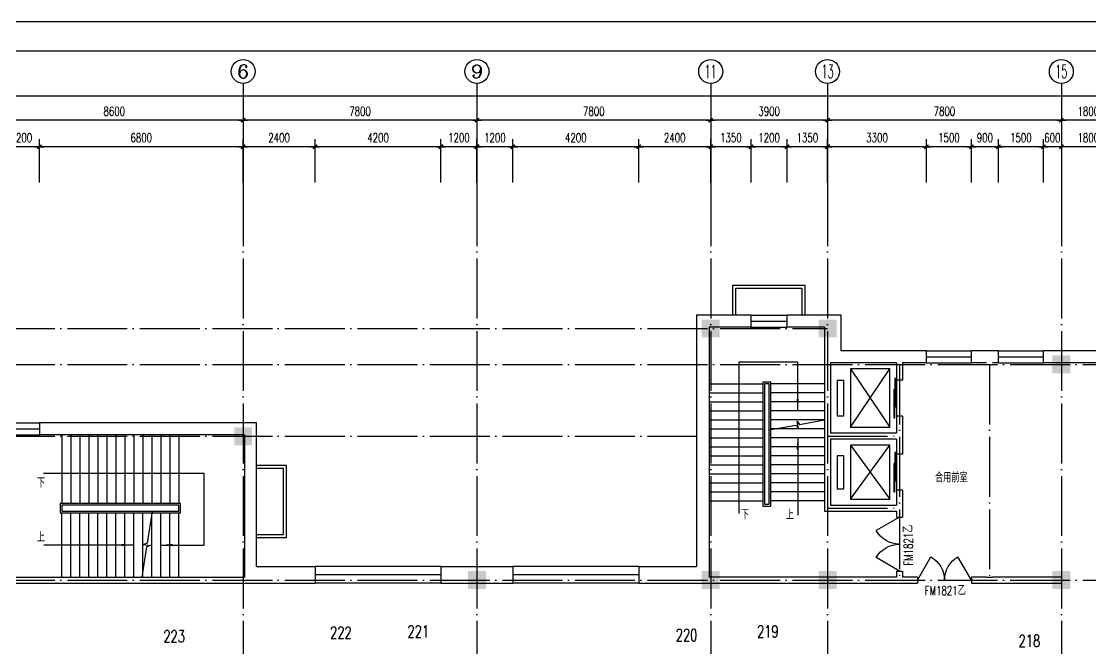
# Model space of a CAD drawing. Extents: x 165127 to 1058185, y 60808 to 144908.
# Drawn here: x 367583 to 403260, y 123964 to 144908 of the extents above; entities that cross this region are included whole.
import ezdxf
from ezdxf.enums import TextEntityAlignment as Align

# ---------------------------------------------------------------- set-up
doc = ezdxf.new("R2010")
doc.units = 0
doc.header["$LTSCALE"] = 1000
doc.linetypes.add('DOTE', pattern=[2.42, 2, -0.2, 0.02, -0.2])
doc.layers.get('0').update_dxf_attribs({"linetype": 'CONTINUOUS'})
doc.layers.get('DEFPOINTS').update_dxf_attribs({"linetype": 'CONTINUOUS'})
for name, color, linetype in [('AXIS', 3, 'CONTINUOUS'), ('AXIS_TEXT', 7, 'CONTINUOUS'), ('COLUMN', 7, 'CONTINUOUS'), ('DOTE', 1, 'DOTE'), ('PUB_DIM', 3, 'CONTINUOUS'), ('PUB_TEXT', 7, 'CONTINUOUS'), ('STAIR', 3, 'CONTINUOUS'), ('WALL', 255, 'CONTINUOUS'), ('WINDOW', 2, 'CONTINUOUS'), ('WINDOW_TEXT', 7, 'CONTINUOUS'), ('面积注记', 7, 'CONTINUOUS')]:
    doc.layers.add(name, color=color, linetype=linetype)
doc.styles.add('_HZTXT', font='romans.shx', dxfattribs={"width": 0.7, "bigfont": 'z.shx'})
doc.styles.add('COMPLEX', font='COMPLEX')
doc.styles.add('DIM_FONT', font='SIMPLEX.shx', dxfattribs={"width": 0.7})
doc.styles.add('SIMPLEX', font='SIMPLEX.SHX')
doc.dimstyles.new('AXIS', dxfattribs={"dimtxt": 300, "dimasz": 1, "dimexe": 250, "dimexo": 300, "dimgap": 150, "dimtad": 1, "dimdec": 0, "dimdsep": 46, "dimtxsty": 'DIM_FONT', "dimblk": '_DIMX', "dimcen": 2.5, "dimse1": 1, "dimse2": 1, "dimclrt": 7, "dimadec": 0, "dimazin": 0, "dimtfac": 1, "dimtdec": 0, "dimtix": 1, "dimtmove": 2, "dimatfit": 3, "dimldrblk": '_DIMX', "dimfxl": 1, "dimarcsym": 0})
doc.dimstyles.new('DIMB', dxfattribs={"dimtxt": 300, "dimasz": 1, "dimexe": 250, "dimexo": 300, "dimgap": 150, "dimtad": 1, "dimdec": 0, "dimdsep": 46, "dimtxsty": 'DIM_FONT', "dimblk": '_DIMX', "dimcen": 2.5, "dimse2": 1, "dimclrt": 7, "dimadec": 0, "dimazin": 0, "dimtfac": 1, "dimtdec": 0, "dimtix": 1, "dimtmove": 2, "dimatfit": 3, "dimldrblk": '_DIMX', "dimfxl": 1, "dimarcsym": 0})
doc.dimstyles.new('DIMN', dxfattribs={"dimtxt": 300, "dimasz": 1, "dimexe": 250, "dimexo": 300, "dimgap": 150, "dimtad": 1, "dimdec": 0, "dimdsep": 46, "dimtxsty": 'DIM_FONT', "dimblk": '_DIMX', "dimcen": 2.5, "dimclrt": 7, "dimadec": 0, "dimazin": 0, "dimtfac": 1, "dimtdec": 0, "dimtix": 1, "dimtmove": 2, "dimatfit": 3, "dimldrblk": '_DIMX', "dimfxl": 1, "dimarcsym": 0})

# ---------------------------------------------------------------- blocks, each defined once
blk = doc.blocks.new('_FZH')
blk.add_solid([(-0.5, -0.5), (0.5, -0.5), (-0.5, 0.5), (0.5, 0.5)])
blk = doc.blocks.new('_DBLK1')
for p, q in [((-0.5, 0), (-0.25, -0.433)), ((0.5, 0), (0.25, -0.433))]:
    blk.add_line(p, q)
for centre, start, end in [((-0.5, 0), 300, 0), ((0.5, 0), 180, 240)]:
    blk.add_arc(centre, 0.5, start, end)
at = {"layer": 'WINDOW_TEXT', "style": 'SIMPLEX', "flags": 9}
blk.add_attdef('A', text='', height=1, dxfattribs=at).set_placement((0, 1.5), align=Align.MIDDLE)
blk = doc.blocks.new('_LIFTD')
for points in [[(-0.548, -0.602), (-0.548, -0.774), (0.241, -0.774), (0.241, -0.602), (-0.548, -0.602)], [(-0.241, -0.784), (-0.241, -0.955), (0.548, -0.955), (0.548, -0.784), (-0.241, -0.784)]]:
    blk.add_lwpolyline(points)
blk = doc.blocks.new('A$C34131D43')
at = {"color": 243}
blk.add_line((0, 84100), (160900, 84100), dxfattribs=at)
at = {"color": 244}
blk.add_line((159900, 83100), (2500, 83100), dxfattribs=at)
blk = doc.blocks.new('_AXISO')
blk.add_circle((0, 0), 0.5)
at = {"layer": 'AXIS_TEXT', "style": 'COMPLEX', "width": 1.041667}
blk.add_attdef('A', text='', height=0.56, dxfattribs=at).set_placement((-0.25, -0.28), (0.25, -0.28), align=Align.FIT)
blk = doc.blocks.new('_DIMX')
blk.add_line((-150, 0), (150, 0))
at = {"const_width": 50}
blk.add_lwpolyline([(-70, -70), (70, 70)], dxfattribs=at)
blk = doc.blocks.new('*D292')
at = {"color": 0, "linetype": 'ByBlock'}
blk.add_line((578593, 196199), (570795, 196199), dxfattribs=at)
at = {"layer": 'DEFPOINTS', "color": 0, "linetype": 'ByBlock'}
for p in [(570794, 196199), (570794, 193999), (578594, 193999)]:
    blk.add_point(p, dxfattribs=at)
at = {"color": 0, "linetype": 'ByBlock', "rotation": 180}
blk.add_blockref('_DIMX', (570794, 196199), dxfattribs=at)
at = {"color": 0, "linetype": 'ByBlock'}
blk.add_blockref('_DIMX', (578594, 196199), dxfattribs=at)
at = {"color": 7, "linetype": 'ByBlock', "insert": (574694, 196499), "char_height": 300, "attachment_point": 5, "style": 'DIM_FONT'}
blk.add_mtext('7800', dxfattribs=at)
blk = doc.blocks.new('*D293')
at = {"color": 0, "linetype": 'ByBlock'}
blk.add_line((570793, 196199), (566895, 196199), dxfattribs=at)
at = {"layer": 'DEFPOINTS', "color": 0, "linetype": 'ByBlock'}
for p in [(566894, 196199), (566894, 193999), (570794, 193999)]:
    blk.add_point(p, dxfattribs=at)
at = {"color": 0, "linetype": 'ByBlock', "rotation": 180}
blk.add_blockref('_DIMX', (566894, 196199), dxfattribs=at)
at = {"color": 0, "linetype": 'ByBlock'}
blk.add_blockref('_DIMX', (570794, 196199), dxfattribs=at)
at = {"color": 7, "linetype": 'ByBlock', "insert": (568844, 196499), "char_height": 300, "attachment_point": 5, "style": 'DIM_FONT'}
blk.add_mtext('3900', dxfattribs=at)
blk = doc.blocks.new('*D294')
at = {"color": 0, "linetype": 'ByBlock'}
blk.add_line((566893, 196199), (559095, 196199), dxfattribs=at)
at = {"layer": 'DEFPOINTS', "color": 0, "linetype": 'ByBlock'}
for p in [(559094, 196199), (559094, 193999), (566894, 193999)]:
    blk.add_point(p, dxfattribs=at)
at = {"color": 0, "linetype": 'ByBlock', "rotation": 180}
blk.add_blockref('_DIMX', (559094, 196199), dxfattribs=at)
at = {"color": 0, "linetype": 'ByBlock'}
blk.add_blockref('_DIMX', (566894, 196199), dxfattribs=at)
at = {"color": 7, "linetype": 'ByBlock', "insert": (562994, 196499), "char_height": 300, "attachment_point": 5, "style": 'DIM_FONT'}
blk.add_mtext('7800', dxfattribs=at)
blk = doc.blocks.new('*D295')
at = {"color": 0, "linetype": 'ByBlock'}
blk.add_line((559093, 196199), (551295, 196199), dxfattribs=at)
at = {"layer": 'DEFPOINTS', "color": 0, "linetype": 'ByBlock'}
for p in [(551294, 196199), (551294, 193999), (559094, 193999)]:
    blk.add_point(p, dxfattribs=at)
at = {"color": 0, "linetype": 'ByBlock', "rotation": 180}
blk.add_blockref('_DIMX', (551294, 196199), dxfattribs=at)
at = {"color": 0, "linetype": 'ByBlock'}
blk.add_blockref('_DIMX', (559094, 196199), dxfattribs=at)
at = {"color": 7, "linetype": 'ByBlock', "insert": (555194, 196499), "char_height": 300, "attachment_point": 5, "style": 'DIM_FONT'}
blk.add_mtext('7800', dxfattribs=at)
blk = doc.blocks.new('*D296')
at = {"color": 0, "linetype": 'ByBlock'}
blk.add_line((551293, 196199), (542695, 196199), dxfattribs=at)
at = {"layer": 'DEFPOINTS', "color": 0, "linetype": 'ByBlock'}
for p in [(542694, 196199), (542694, 193999), (551294, 193999)]:
    blk.add_point(p, dxfattribs=at)
at = {"color": 0, "linetype": 'ByBlock', "rotation": 180}
blk.add_blockref('_DIMX', (542694, 196199), dxfattribs=at)
at = {"color": 0, "linetype": 'ByBlock'}
blk.add_blockref('_DIMX', (551294, 196199), dxfattribs=at)
at = {"color": 7, "linetype": 'ByBlock', "insert": (546994, 196499), "char_height": 300, "attachment_point": 5, "style": 'DIM_FONT'}
blk.add_mtext('8600', dxfattribs=at)
blk = doc.blocks.new('*D300')
at = {"color": 0, "linetype": 'ByBlock'}
for p, q in [((527744, 194299), (527744, 197249)), ((654043, 196999), (527745, 196999)), ((654044, 194299), (654044, 197249))]:
    blk.add_line(p, q, dxfattribs=at)
at = {"layer": 'DEFPOINTS', "color": 0, "linetype": 'ByBlock'}
for p in [(527744, 196999), (527744, 193999), (654044, 193999)]:
    blk.add_point(p, dxfattribs=at)
at = {"color": 0, "linetype": 'ByBlock', "rotation": 180}
blk.add_blockref('_DIMX', (527744, 196999), dxfattribs=at)
at = {"color": 0, "linetype": 'ByBlock'}
blk.add_blockref('_DIMX', (654044, 196999), dxfattribs=at)
at = {"color": 7, "linetype": 'ByBlock', "insert": (590894, 197299), "char_height": 300, "attachment_point": 5, "style": 'DIM_FONT'}
blk.add_mtext('126300', dxfattribs=at)
blk = doc.blocks.new('_WBLK')
for p, q in [((-0.5, 0.5), (0.5, 0.5)), ((-0.5, 0), (0.5, 0)), ((-0.5, -0.5), (0.5, -0.5))]:
    blk.add_line(p, q)
at = {"layer": 'WINDOW_TEXT', "style": 'SIMPLEX', "flags": 9}
blk.add_attdef('A', text='', height=1, dxfattribs=at).set_placement((0, 1.5), align=Align.MIDDLE)
blk = doc.blocks.new('*D402')
at = {"color": 0, "linetype": 'ByBlock'}
for p, q in [((580394, 194122), (580394, 195563)), ((580393, 195313), (578595, 195313))]:
    blk.add_line(p, q, dxfattribs=at)
at = {"layer": 'DEFPOINTS', "color": 0, "linetype": 'ByBlock'}
for p in [(578594, 195313), (578594, 193822), (580394, 193822)]:
    blk.add_point(p, dxfattribs=at)
at = {"color": 0, "linetype": 'ByBlock', "rotation": 180}
blk.add_blockref('_DIMX', (578594, 195313), dxfattribs=at)
at = {"color": 0, "linetype": 'ByBlock'}
blk.add_blockref('_DIMX', (580394, 195313), dxfattribs=at)
at = {"color": 7, "linetype": 'ByBlock', "insert": (579494, 195613), "char_height": 300, "attachment_point": 5, "style": 'DIM_FONT'}
blk.add_mtext('1800', dxfattribs=at)
blk = doc.blocks.new('*D403')
at = {"color": 0, "linetype": 'ByBlock'}
for p, q in [((576494, 194122), (576494, 195563)), ((577994, 194122), (577994, 195563)), ((577993, 195313), (576495, 195313))]:
    blk.add_line(p, q, dxfattribs=at)
at = {"layer": 'DEFPOINTS', "color": 0, "linetype": 'ByBlock'}
for p in [(576494, 195313), (576494, 193822), (577994, 193822)]:
    blk.add_point(p, dxfattribs=at)
at = {"color": 0, "linetype": 'ByBlock', "rotation": 180}
blk.add_blockref('_DIMX', (576494, 195313), dxfattribs=at)
at = {"color": 0, "linetype": 'ByBlock'}
blk.add_blockref('_DIMX', (577994, 195313), dxfattribs=at)
at = {"color": 7, "linetype": 'ByBlock', "insert": (577244, 195613), "char_height": 300, "attachment_point": 5, "style": 'DIM_FONT'}
blk.add_mtext('1500', dxfattribs=at)
blk = doc.blocks.new('*D404')
at = {"color": 0, "linetype": 'ByBlock'}
for p, q in [((575594, 194122), (575594, 195563)), ((576494, 194122), (576494, 195563)), ((576493, 195313), (575595, 195313))]:
    blk.add_line(p, q, dxfattribs=at)
at = {"layer": 'DEFPOINTS', "color": 0, "linetype": 'ByBlock'}
for p in [(575594, 195313), (575594, 193822), (576494, 193822)]:
    blk.add_point(p, dxfattribs=at)
at = {"color": 0, "linetype": 'ByBlock', "rotation": 180}
blk.add_blockref('_DIMX', (575594, 195313), dxfattribs=at)
at = {"color": 0, "linetype": 'ByBlock'}
blk.add_blockref('_DIMX', (576494, 195313), dxfattribs=at)
at = {"color": 7, "linetype": 'ByBlock', "insert": (576044, 195613), "char_height": 300, "attachment_point": 5, "style": 'DIM_FONT'}
blk.add_mtext('900', dxfattribs=at)
blk = doc.blocks.new('*D405')
at = {"color": 0, "linetype": 'ByBlock'}
for p, q in [((574094, 194122), (574094, 195563)), ((575594, 194122), (575594, 195563)), ((575593, 195313), (574095, 195313))]:
    blk.add_line(p, q, dxfattribs=at)
at = {"layer": 'DEFPOINTS', "color": 0, "linetype": 'ByBlock'}
for p in [(574094, 195313), (574094, 193822), (575594, 193822)]:
    blk.add_point(p, dxfattribs=at)
at = {"color": 0, "linetype": 'ByBlock', "rotation": 180}
blk.add_blockref('_DIMX', (574094, 195313), dxfattribs=at)
at = {"color": 0, "linetype": 'ByBlock'}
blk.add_blockref('_DIMX', (575594, 195313), dxfattribs=at)
at = {"color": 7, "linetype": 'ByBlock', "insert": (574844, 195613), "char_height": 300, "attachment_point": 5, "style": 'DIM_FONT'}
blk.add_mtext('1500', dxfattribs=at)
blk = doc.blocks.new('*D406')
at = {"color": 0, "linetype": 'ByBlock'}
for p, q in [((570794, 194122), (570794, 195563)), ((574094, 194122), (574094, 195563)), ((574093, 195313), (570795, 195313))]:
    blk.add_line(p, q, dxfattribs=at)
at = {"layer": 'DEFPOINTS', "color": 0, "linetype": 'ByBlock'}
for p in [(570794, 195313), (570794, 193822), (574094, 193822)]:
    blk.add_point(p, dxfattribs=at)
at = {"color": 0, "linetype": 'ByBlock', "rotation": 180.0000000000005}
blk.add_blockref('_DIMX', (570794, 195313), dxfattribs=at)
at = {"color": 0, "linetype": 'ByBlock'}
blk.add_blockref('_DIMX', (574094, 195313), dxfattribs=at)
at = {"color": 7, "linetype": 'ByBlock', "insert": (572444, 195613), "char_height": 300, "attachment_point": 5, "style": 'DIM_FONT'}
blk.add_mtext('3300', dxfattribs=at)
blk = doc.blocks.new('*D407')
at = {"color": 0, "linetype": 'ByBlock'}
for p, q in [((742649, 194122), (742649, 195563)), ((743999, 194122), (743999, 195563)), ((743998, 195313), (742650, 195313))]:
    blk.add_line(p, q, dxfattribs=at)
at = {"layer": 'DEFPOINTS', "color": 0, "linetype": 'ByBlock'}
for p in [(742649, 195313), (742649, 193822), (743999, 193822)]:
    blk.add_point(p, dxfattribs=at)
at = {"color": 0, "linetype": 'ByBlock', "rotation": 180}
blk.add_blockref('_DIMX', (742649, 195313), dxfattribs=at)
at = {"color": 0, "linetype": 'ByBlock'}
blk.add_blockref('_DIMX', (743999, 195313), dxfattribs=at)
at = {"color": 7, "linetype": 'ByBlock', "insert": (743324, 195613), "char_height": 300, "attachment_point": 5, "style": 'DIM_FONT'}
blk.add_mtext('1350', dxfattribs=at)
blk = doc.blocks.new('*D408')
at = {"color": 0, "linetype": 'ByBlock'}
for p, q in [((741449, 194122), (741449, 195563)), ((742649, 194122), (742649, 195563)), ((742648, 195313), (741450, 195313))]:
    blk.add_line(p, q, dxfattribs=at)
at = {"layer": 'DEFPOINTS', "color": 0, "linetype": 'ByBlock'}
for p in [(741449, 195313), (741449, 193822), (742649, 193822)]:
    blk.add_point(p, dxfattribs=at)
at = {"color": 0, "linetype": 'ByBlock', "rotation": 180}
blk.add_blockref('_DIMX', (741449, 195313), dxfattribs=at)
at = {"color": 0, "linetype": 'ByBlock'}
blk.add_blockref('_DIMX', (742649, 195313), dxfattribs=at)
at = {"color": 7, "linetype": 'ByBlock', "insert": (742049, 195613), "char_height": 300, "attachment_point": 5, "style": 'DIM_FONT'}
blk.add_mtext('1200', dxfattribs=at)
blk = doc.blocks.new('*D409')
at = {"color": 0, "linetype": 'ByBlock'}
for p, q in [((740099, 194122), (740099, 195563)), ((741449, 194122), (741449, 195563)), ((741448, 195313), (740100, 195313))]:
    blk.add_line(p, q, dxfattribs=at)
at = {"layer": 'DEFPOINTS', "color": 0, "linetype": 'ByBlock'}
for p in [(740099, 195313), (740099, 193822), (741449, 193822)]:
    blk.add_point(p, dxfattribs=at)
at = {"color": 0, "linetype": 'ByBlock', "rotation": 180}
blk.add_blockref('_DIMX', (740099, 195313), dxfattribs=at)
at = {"color": 0, "linetype": 'ByBlock'}
blk.add_blockref('_DIMX', (741449, 195313), dxfattribs=at)
at = {"color": 7, "linetype": 'ByBlock', "insert": (740774, 195613), "char_height": 300, "attachment_point": 5, "style": 'DIM_FONT'}
blk.add_mtext('1350', dxfattribs=at)
blk = doc.blocks.new('*D410')
at = {"color": 0, "linetype": 'ByBlock'}
for p, q in [((564494, 194122), (564494, 195563)), ((566894, 194122), (566894, 195563)), ((566893, 195313), (564495, 195313))]:
    blk.add_line(p, q, dxfattribs=at)
at = {"layer": 'DEFPOINTS', "color": 0, "linetype": 'ByBlock'}
for p in [(564494, 195313), (564494, 193822), (566894, 193822)]:
    blk.add_point(p, dxfattribs=at)
at = {"color": 0, "linetype": 'ByBlock', "rotation": 180}
blk.add_blockref('_DIMX', (564494, 195313), dxfattribs=at)
at = {"color": 0, "linetype": 'ByBlock'}
blk.add_blockref('_DIMX', (566894, 195313), dxfattribs=at)
at = {"color": 7, "linetype": 'ByBlock', "insert": (565694, 195613), "char_height": 300, "attachment_point": 5, "style": 'DIM_FONT'}
blk.add_mtext('2400', dxfattribs=at)
blk = doc.blocks.new('*D411')
at = {"color": 0, "linetype": 'ByBlock'}
for p, q in [((560294, 194122), (560294, 195563)), ((564494, 194122), (564494, 195563)), ((564493, 195313), (560295, 195313))]:
    blk.add_line(p, q, dxfattribs=at)
at = {"layer": 'DEFPOINTS', "color": 0, "linetype": 'ByBlock'}
for p in [(560294, 195313), (560294, 193822), (564494, 193822)]:
    blk.add_point(p, dxfattribs=at)
at = {"color": 0, "linetype": 'ByBlock', "rotation": 180}
blk.add_blockref('_DIMX', (560294, 195313), dxfattribs=at)
at = {"color": 0, "linetype": 'ByBlock'}
blk.add_blockref('_DIMX', (564494, 195313), dxfattribs=at)
at = {"color": 7, "linetype": 'ByBlock', "insert": (562394, 195613), "char_height": 300, "attachment_point": 5, "style": 'DIM_FONT'}
blk.add_mtext('4200', dxfattribs=at)
blk = doc.blocks.new('*D412')
at = {"color": 0, "linetype": 'ByBlock'}
for p, q in [((559094, 194122), (559094, 195563)), ((560294, 194122), (560294, 195563)), ((560293, 195313), (559095, 195313))]:
    blk.add_line(p, q, dxfattribs=at)
at = {"layer": 'DEFPOINTS', "color": 0, "linetype": 'ByBlock'}
for p in [(559094, 195313), (559094, 193822), (560294, 193822)]:
    blk.add_point(p, dxfattribs=at)
at = {"color": 0, "linetype": 'ByBlock', "rotation": 180}
blk.add_blockref('_DIMX', (559094, 195313), dxfattribs=at)
at = {"color": 0, "linetype": 'ByBlock'}
blk.add_blockref('_DIMX', (560294, 195313), dxfattribs=at)
at = {"color": 7, "linetype": 'ByBlock', "insert": (559694, 195613), "char_height": 300, "attachment_point": 5, "style": 'DIM_FONT'}
blk.add_mtext('1200', dxfattribs=at)
blk = doc.blocks.new('*D413')
at = {"color": 0, "linetype": 'ByBlock'}
for p, q in [((557894, 194122), (557894, 195563)), ((559094, 194122), (559094, 195563)), ((559093, 195313), (557895, 195313))]:
    blk.add_line(p, q, dxfattribs=at)
at = {"layer": 'DEFPOINTS', "color": 0, "linetype": 'ByBlock'}
for p in [(557894, 195313), (557894, 193822), (559094, 193822)]:
    blk.add_point(p, dxfattribs=at)
at = {"color": 0, "linetype": 'ByBlock', "rotation": 180}
blk.add_blockref('_DIMX', (557894, 195313), dxfattribs=at)
at = {"color": 0, "linetype": 'ByBlock'}
blk.add_blockref('_DIMX', (559094, 195313), dxfattribs=at)
at = {"color": 7, "linetype": 'ByBlock', "insert": (558494, 195613), "char_height": 300, "attachment_point": 5, "style": 'DIM_FONT'}
blk.add_mtext('1200', dxfattribs=at)
blk = doc.blocks.new('*D414')
at = {"color": 0, "linetype": 'ByBlock'}
for p, q in [((553694, 194122), (553694, 195563)), ((557894, 194122), (557894, 195563)), ((557893, 195313), (553695, 195313))]:
    blk.add_line(p, q, dxfattribs=at)
at = {"layer": 'DEFPOINTS', "color": 0, "linetype": 'ByBlock'}
for p in [(553694, 195313), (553694, 193822), (557894, 193822)]:
    blk.add_point(p, dxfattribs=at)
at = {"color": 0, "linetype": 'ByBlock', "rotation": 180}
blk.add_blockref('_DIMX', (553694, 195313), dxfattribs=at)
at = {"color": 0, "linetype": 'ByBlock'}
blk.add_blockref('_DIMX', (557894, 195313), dxfattribs=at)
at = {"color": 7, "linetype": 'ByBlock', "insert": (555794, 195613), "char_height": 300, "attachment_point": 5, "style": 'DIM_FONT'}
blk.add_mtext('4200', dxfattribs=at)
blk = doc.blocks.new('*D415')
at = {"color": 0, "linetype": 'ByBlock'}
for p, q in [((544494, 194122), (544494, 195563)), ((551294, 194122), (551294, 195563)), ((551293, 195313), (544495, 195313))]:
    blk.add_line(p, q, dxfattribs=at)
at = {"layer": 'DEFPOINTS', "color": 0, "linetype": 'ByBlock'}
for p in [(544494, 195313), (544494, 193822), (551294, 193822)]:
    blk.add_point(p, dxfattribs=at)
at = {"color": 0, "linetype": 'ByBlock', "rotation": 180}
blk.add_blockref('_DIMX', (544494, 195313), dxfattribs=at)
at = {"color": 0, "linetype": 'ByBlock'}
blk.add_blockref('_DIMX', (551294, 195313), dxfattribs=at)
at = {"color": 7, "linetype": 'ByBlock', "insert": (547894, 195613), "char_height": 300, "attachment_point": 5, "style": 'DIM_FONT'}
blk.add_mtext('6800', dxfattribs=at)
blk = doc.blocks.new('*D416')
at = {"color": 0, "linetype": 'ByBlock'}
for p, q in [((543294, 194122), (543294, 195563)), ((544494, 194122), (544494, 195563)), ((544493, 195313), (543295, 195313))]:
    blk.add_line(p, q, dxfattribs=at)
at = {"layer": 'DEFPOINTS', "color": 0, "linetype": 'ByBlock'}
for p in [(543294, 195313), (543294, 193822), (544494, 193822)]:
    blk.add_point(p, dxfattribs=at)
at = {"color": 0, "linetype": 'ByBlock', "rotation": 180}
blk.add_blockref('_DIMX', (543294, 195313), dxfattribs=at)
at = {"color": 0, "linetype": 'ByBlock'}
blk.add_blockref('_DIMX', (544494, 195313), dxfattribs=at)
at = {"color": 7, "linetype": 'ByBlock', "insert": (543894, 195613), "char_height": 300, "attachment_point": 5, "style": 'DIM_FONT'}
blk.add_mtext('1200', dxfattribs=at)
blk = doc.blocks.new('*D431')
at = {"color": 0, "linetype": 'ByBlock'}
for p, q in [((577993, 195313), (577992, 195313)), ((578594, 195313), (577994, 195313)), ((578595, 195313), (578596, 195313))]:
    blk.add_line(p, q, dxfattribs=at)
at = {"layer": 'DEFPOINTS', "color": 0, "linetype": 'ByBlock'}
for p in [(577994, 195313), (577994, 193822), (578594, 193822)]:
    blk.add_point(p, dxfattribs=at)
at = {"color": 0, "linetype": 'ByBlock'}
blk.add_blockref('_DIMX', (577994, 195313), dxfattribs=at)
at = {"color": 0, "linetype": 'ByBlock', "rotation": 180}
blk.add_blockref('_DIMX', (578594, 195313), dxfattribs=at)
at = {"color": 7, "linetype": 'ByBlock', "insert": (578294, 195613), "char_height": 300, "attachment_point": 5, "style": 'DIM_FONT'}
blk.add_mtext('600', dxfattribs=at)
blk = doc.blocks.new('*D432')
at = {"color": 0, "linetype": 'ByBlock'}
for p, q in [((551294, 194122), (551294, 195563)), ((553694, 194122), (553694, 195563)), ((553693, 195313), (551295, 195313))]:
    blk.add_line(p, q, dxfattribs=at)
at = {"layer": 'DEFPOINTS', "color": 0, "linetype": 'ByBlock'}
for p in [(551294, 195313), (551294, 193822), (553694, 193822)]:
    blk.add_point(p, dxfattribs=at)
at = {"color": 0, "linetype": 'ByBlock', "rotation": 180}
blk.add_blockref('_DIMX', (551294, 195313), dxfattribs=at)
at = {"color": 0, "linetype": 'ByBlock'}
blk.add_blockref('_DIMX', (553694, 195313), dxfattribs=at)
at = {"color": 7, "linetype": 'ByBlock', "insert": (552494, 195613), "char_height": 300, "attachment_point": 5, "style": 'DIM_FONT'}
blk.add_mtext('2400', dxfattribs=at)
blk = doc.blocks.new('*D433')
at = {"color": 0, "linetype": 'ByBlock'}
blk.add_line((580393, 196199), (578595, 196199), dxfattribs=at)
at = {"layer": 'DEFPOINTS', "color": 0, "linetype": 'ByBlock'}
for p in [(578594, 196199), (578594, 193999), (580394, 193999)]:
    blk.add_point(p, dxfattribs=at)
at = {"color": 0, "linetype": 'ByBlock', "rotation": 180}
blk.add_blockref('_DIMX', (578594, 196199), dxfattribs=at)
at = {"color": 0, "linetype": 'ByBlock'}
blk.add_blockref('_DIMX', (580394, 196199), dxfattribs=at)
at = {"color": 7, "linetype": 'ByBlock', "insert": (579494, 196499), "char_height": 300, "attachment_point": 5, "style": 'DIM_FONT'}
blk.add_mtext('1800', dxfattribs=at)
blk = doc.blocks.new('_ARROW')
blk.add_solid([(0, 0), (-1, 0.1), (-1, -0.1)])

msp = doc.modelspace()

# ---------------------------------------------------------------- linework, layer by layer
at = {"layer": 'AXIS'}
for p, q in [((374983, 142836.6), (374983, 139407.6)), ((382783, 142836.6), (382783, 139407.6)), ((390583, 142836.6), (390583, 139407.6)), ((394483, 142836.6), (394483, 139407.6)), ((402283, 142836.6), (402283, 139407.6))]:
    msp.add_line(p, q, dxfattribs=at)
at = {"layer": 'DOTE'}
for p, q in [((374983, 139407.6), (374983, 115453.1)), ((382783, 139407.6), (382783, 116053.1)), ((390583, 139407.6), (390583, 116053.1)), ((394483, 139407.6), (394483, 116053.1)), ((402283, 139407.6), (402283, 71351.8)), ((347336.4, 134653.1), (394483, 134653.1)), ((347336.4, 133453.1), (414583, 133453.1)), ((396883, 133453.1), (396883, 126253.1)), ((399883, 133453.1), (399883, 126253.1)), ((347336.4, 131053.1), (390113.9, 131053.1)), ((394483, 131053.1), (396883, 131053.1)), ((394483, 128653.1), (396883, 128653.1)), ((347336.4, 126253.1), (414583, 126253.1))]:
    msp.add_line(p, q, dxfattribs=at)
at = {"layer": 'PUB_DIM'}
for points in [[(393485.9, 131903.1), (393485.9, 133528.4), (391521.1, 133528.4), (391521.1, 128476.1)], [(393485.9, 131003.1), (393485.9, 128419.4)], [(372233, 127423.1), (373684, 127423.1), (373684, 129810), (368316, 129810)], [(371333, 127423.1), (368332.3, 127423.1)]]:
    msp.add_lwpolyline(points, dxfattribs=at)
at = {"layer": 'STAIR'}
for p, q in [((395243, 131353.1), (396563, 133303.1)), ((395243, 133303.1), (396563, 131353.1)), ((396563, 133303.1), (395243, 133303.1)), ((395243, 133303.1), (395243, 131353.1)), ((396563, 131353.1), (396563, 133303.1)), ((390530.9, 132803.1), (392320.9, 132803.1)), ((392320.9, 132863.1), (392320.9, 128724.9)), ((392590.9, 132863.1), (392320.9, 132863.1)), ((392380.9, 132803.1), (392380.9, 128784.9)), ((392530.9, 132803.1), (392380.9, 132803.1)), ((392530.9, 128784.9), (392530.9, 132803.1)), ((392590.9, 128724.9), (392590.9, 132863.1)), ((394380.9, 132803.1), (392590.9, 132803.1)), ((395023, 132915.6), (394803, 132915.6)), ((394803, 132915.6), (394803, 131740.6)), ((395023, 131740.6), (395023, 132915.6)), ((396783, 132928.1), (396783, 131728.1)), ((390530.9, 132503.1), (392320.9, 132503.1)), ((394380.9, 132503.1), (392590.9, 132503.1)), ((390530.9, 132203.1), (392320.9, 132203.1)), ((394380.9, 132203.1), (392590.9, 132203.1)), ((390530.9, 131903.1), (392320.9, 131903.1)), ((394380.9, 131903.1), (392590.9, 131903.1)), ((394803, 131740.6), (395023, 131740.6)), ((390530.9, 131603.1), (392320.9, 131603.1)), ((390530.9, 131303.1), (392320.9, 131303.1)), ((392530.9, 131267.6), (393427.9, 131428.9)), ((394380.9, 131603.1), (392590.9, 131603.1)), ((394380.9, 131303.1), (392590.9, 131303.1)), ((393427.9, 131428.9), (393508.2, 131321.4)), ((393508.2, 131321.4), (393465.7, 131557.6)), ((393465.7, 131557.6), (393546, 131450.1)), ((393546, 131450.1), (394383, 131600.6)), ((395243, 131353.1), (396563, 131353.1)), ((372833, 131103.1), (368933, 131103.1)), ((368933, 131103.1), (368933, 128813.1)), ((369233, 131103.1), (369233, 128813.1)), ((369533, 131103.1), (369533, 128813.1)), ((369833, 131103.1), (369833, 128813.1)), ((370133, 131103.1), (370133, 128813.1)), ((370433, 131103.1), (370433, 128813.1)), ((370733, 131103.1), (370733, 128813.1)), ((371033, 131103.1), (371033, 128813.1)), ((371333, 131103.1), (371333, 128813.1)), ((371633, 131103.1), (371633, 128813.1)), ((371933, 131103.1), (371933, 128813.1)), ((372233, 131103.1), (372233, 128813.1)), ((372533, 131103.1), (372533, 128813.1)), ((372833, 131103.1), (372833, 128813.1)), ((390530.9, 131003.1), (392320.9, 131003.1)), ((394380.9, 131003.1), (392590.9, 131003.1)), ((390530.9, 130703.1), (392320.9, 130703.1)), ((394380.9, 130703.1), (392590.9, 130703.1)), ((395243, 130753.1), (395243, 128953.1)), ((395243, 128953.1), (396563, 130753.1)), ((395243, 130753.1), (396563, 128953.1)), ((396563, 130753.1), (395243, 130753.1)), ((396563, 128953.1), (396563, 130753.1)), ((390530.9, 130403.1), (392320.9, 130403.1)), ((394380.9, 130403.1), (392590.9, 130403.1)), ((395023, 130403.1), (394803, 130403.1)), ((394803, 130403.1), (394803, 129303.1)), ((395023, 129303.1), (395023, 130403.1)), ((396783, 130453.1), (396783, 129253.1)), ((390530.9, 130103.1), (392320.9, 130103.1)), ((394380.9, 130103.1), (392590.9, 130103.1)), ((390530.9, 129803.1), (392320.9, 129803.1)), ((394380.9, 129803.1), (392590.9, 129803.1)), ((390530.9, 129503.1), (392320.9, 129503.1)), ((390530.9, 129203.1), (392320.9, 129203.1)), ((394380.9, 129503.1), (392590.9, 129503.1)), ((394380.9, 129203.1), (392590.9, 129203.1)), ((394803, 129303.1), (395023, 129303.1)), ((372893, 128813.1), (368873, 128813.1)), ((368873, 128813.1), (368873, 128493.1)), ((372893, 128493.1), (372893, 128813.1)), ((390530.9, 128903.1), (392320.9, 128903.1)), ((394380.9, 128903.1), (392590.9, 128903.1)), ((395243, 128953.1), (396563, 128953.1)), ((368873, 128493.1), (372893, 128493.1)), ((372833, 128753.1), (368933, 128753.1)), ((368933, 128753.1), (368933, 128553.1)), ((368933, 128553.1), (372833, 128553.1)), ((368933, 126353.1), (368933, 128493.1)), ((369233, 126353.1), (369233, 128493.1)), ((369533, 126353.1), (369533, 128493.1)), ((369833, 126353.1), (369833, 128493.1)), ((370133, 126353.1), (370133, 128493.1)), ((370433, 126353.1), (370433, 128493.1)), ((370733, 126353.1), (370733, 128493.1)), ((371033, 126353.1), (371033, 128493.1)), ((371333, 126353.1), (371333, 128493.1)), ((371633, 126353.1), (371633, 128493.1)), ((371949, 128553.1), (371780.5, 127482.4)), ((371933, 126353.1), (371933, 128493.1)), ((372233, 126353.1), (372233, 128493.1)), ((372533, 126353.1), (372533, 128493.1)), ((372833, 128553.1), (372833, 128753.1)), ((372833, 126353.1), (372833, 128493.1)), ((392320.9, 128724.9), (392590.9, 128724.9)), ((392380.9, 128784.9), (392530.9, 128784.9)), ((371780.5, 127482.4), (371652.6, 127441.7)), ((371652.6, 127441.7), (371889.7, 127404.4)), ((371889.7, 127404.4), (371761.9, 127363.8)), ((371761.9, 127363.8), (371602.9, 126353.1)), ((368933, 126353.1), (372833, 126353.1))]:
    msp.add_line(p, q, dxfattribs=at)
for points in [[(391323.4, 135103.1), (391323.4, 136103.1), (393723.4, 136103.1), (393723.4, 135103.1)], [(391423.4, 135103.1), (391423.4, 136003.1), (393623.4, 136003.1), (393623.4, 135103.1)], [(375433.1, 127678.7), (376433.1, 127678.7), (376433.1, 130078.7), (375433.1, 130078.7)], [(375433.1, 127778.7), (376333.1, 127778.7), (376333.1, 129978.7), (375433.1, 129978.7)]]:
    msp.add_lwpolyline(points, dxfattribs=at)
at = {"layer": 'WALL'}
for p, q in [((390113.9, 135103.1), (390113.9, 126704.3)), ((391923.4, 135103.1), (390113.9, 135103.1)), ((391923.4, 135103.1), (391923.4, 134703.1)), ((394933, 135103.1), (393123.4, 135103.1)), ((393123.4, 135103.1), (393123.4, 134703.1)), ((394933, 133903.1), (394933, 135103.1)), ((390530.9, 134703.1), (390530.9, 126353.1)), ((391923.4, 134703.1), (390530.9, 134703.1)), ((394383, 134703.1), (393123.4, 134703.1)), ((394383, 134703.1), (394383, 128553.1)), ((397783, 133903.1), (394933, 133903.1)), ((397783, 133503.1), (397783, 133903.1)), ((399283, 133503.1), (399283, 133903.1)), ((400183, 133903.1), (399283, 133903.1)), ((400183, 133503.1), (400183, 133903.1)), ((404533, 133903.1), (401683, 133903.1)), ((401683, 133503.1), (401683, 133903.1)), ((396783, 133503.1), (394583, 133503.1)), ((394583, 133503.1), (394583, 131153.1)), ((396783, 133503.1), (396783, 132928.1)), ((396983, 133503.1), (396983, 132928.1)), ((397783, 133503.1), (396983, 133503.1)), ((399783, 133503.1), (399283, 133503.1)), ((400183, 133503.1), (399983, 133503.1)), ((403983, 133503.1), (401683, 133503.1)), ((396983, 132928.1), (396783, 132928.1)), ((396983, 131728.1), (396783, 131728.1)), ((396783, 131728.1), (396783, 131153.1)), ((396983, 131728.1), (396983, 130453.1)), ((375433.1, 131503.1), (368183, 131503.1)), ((368183, 131503.1), (368183, 131103.1)), ((375433.1, 126704.3), (375433.1, 131503.1)), ((375033, 131103.1), (368183, 131103.1)), ((375033, 131103.1), (375033, 126353.1)), ((396783, 131153.1), (394583, 131153.1)), ((394583, 130953.1), (394583, 128753.1)), ((396783, 130953.1), (394583, 130953.1)), ((396783, 130953.1), (396783, 130453.1)), ((396983, 130453.1), (396783, 130453.1)), ((396983, 129253.1), (396783, 129253.1)), ((396783, 129253.1), (396783, 128753.1)), ((396983, 129253.1), (396983, 128353.1)), ((394383, 128553.1), (396783, 128553.1)), ((394583, 128753.1), (396783, 128753.1)), ((396783, 128553.1), (396783, 128353.1)), ((396783, 128353.1), (396983, 128353.1)), ((375433.1, 126704.3), (377383, 126704.3)), ((377383, 126704.3), (377383, 126153.1)), ((381583, 126704.3), (383983, 126704.3)), ((381583, 126704.3), (381583, 126153.1)), ((383983, 126704.3), (383983, 126153.1)), ((388183, 126704.3), (390113.9, 126704.3)), ((388183, 126704.3), (388183, 126153.1)), ((366283, 126353.1), (375033, 126353.1)), ((396783, 126353.1), (390530.9, 126353.1)), ((396783, 126553.1), (396983, 126553.1)), ((396783, 126553.1), (396783, 126353.1)), ((396983, 126553.1), (396983, 126353.1)), ((397483, 126353.1), (396983, 126353.1)), ((397483, 126353.1), (397483, 126153.1)), ((399283, 126353.1), (399283, 126153.1)), ((399783, 126353.1), (399283, 126353.1)), ((402283, 126353.1), (399983, 126353.1)), ((365383, 126153.1), (377383, 126153.1)), ((381583, 126153.1), (383983, 126153.1)), ((388183, 126153.1), (397483, 126153.1)), ((399283, 126153.1), (402283, 126153.1))]:
    msp.add_line(p, q, dxfattribs=at)
at = {"layer": '面积注记'}
msp.add_line((399783, 126353.1), (399983, 126353.1), dxfattribs=at)

# ---------------------------------------------------------------- block references
at = {"layer": 'AXIS'}
ref = msp.add_blockref('_AXISO', (374983, 143236.6), dxfattribs=dict(at, xscale=800, yscale=800, zscale=800))
ref.add_attrib('A', '6', dxfattribs={"layer": 'AXIS_TEXT', "height": 448, "style": 'COMPLEX', "width": 1.339286}).set_placement((374783, 143012.6), (375183, 143012.6), align=Align.FIT)
ref = msp.add_blockref('_AXISO', (382783, 143236.6), dxfattribs=dict(at, xscale=800, yscale=800, zscale=800))
ref.add_attrib('A', '9', dxfattribs={"layer": 'AXIS_TEXT', "height": 448, "style": 'COMPLEX', "width": 1.339286}).set_placement((382583, 143012.6), (382983, 143012.6), align=Align.FIT)
ref = msp.add_blockref('_AXISO', (390583, 143236.6), dxfattribs=dict(at, xscale=800, yscale=800, zscale=800))
ref.add_attrib('A', '11', dxfattribs={"layer": 'AXIS_TEXT', "height": 448, "style": 'COMPLEX', "width": 0.78125}).set_placement((390383, 143012.6), (390783, 143012.6), align=Align.FIT)
ref = msp.add_blockref('_AXISO', (394483, 143236.6), dxfattribs=dict(at, xscale=800, yscale=800, zscale=800))
ref.add_attrib('A', '13', dxfattribs={"layer": 'AXIS_TEXT', "height": 448, "style": 'COMPLEX', "width": 0.646552}).set_placement((394283, 143012.6), (394683, 143012.6), align=Align.FIT)
ref = msp.add_blockref('_AXISO', (402283, 143236.6), dxfattribs=dict(at, xscale=800, yscale=800, zscale=800))
ref.add_attrib('A', '15', dxfattribs={"layer": 'AXIS_TEXT', "height": 448, "style": 'COMPLEX', "width": 0.646552}).set_placement((402083, 143012.6), (402483, 143012.6), align=Align.FIT)
at = {"layer": 'COLUMN', "xscale": 600, "yscale": 600, "zscale": 600}
for p in [(390583, 134653.1), (394483, 134653.1), (402283, 133453.1), (374983, 131053.1), (382783, 126253.1), (390583, 126253.1), (394483, 126253.1), (402283, 126253.1)]:
    msp.add_blockref('_FZH', p, dxfattribs=at)
at = {"layer": 'PUB_DIM', "xscale": 400, "yscale": 400, "zscale": 400}
for p, rotation in [((393485.9, 131903.1), 270), ((393485.9, 131003.1), 90), ((372233, 127423.1), 180)]:
    msp.add_blockref('_ARROW', p, dxfattribs=dict(at, rotation=rotation))
msp.add_blockref('_ARROW', (371333, 127423.1), dxfattribs=at)
at = {"layer": 'WINDOW'}
msp.add_blockref('A$C34131D43', (338331.6, 60808.1), dxfattribs=at)
for name, p, xscale, yscale, zscale in [('_WBLK', (392523.4, 134903.1), 1200, 400, 1200), ('_WBLK', (398533, 133703.1), 1500, 400.0000000001164, 1500), ('_WBLK', (400933, 133703.1), 1500, 400.0000000001164, 1500), ('_WBLK', (367583, 131303.1), 1200, 400.0000000000873, 1200), ('_DBLK1', (398383, 126253.1), 1800, -1800, 1800)]:
    msp.add_blockref(name, p, dxfattribs=dict(at, xscale=xscale, yscale=yscale, zscale=zscale))
for name, p, xscale, yscale, zscale, rotation in [('_LIFTD', (396883, 132328.1), 1200, 199.9999999997974, 1200, 270), ('_LIFTD', (396883, 129853.1), 1200, 200.0000000000812, 1200, 270), ('_DBLK1', (396883, 127453.1), 1800, -1800, 1800, 90), ('_WBLK', (379483, 126428.7), 4200, 551.1766095351776, 4200, 180), ('_WBLK', (386083, 126428.7), 4200, 551.1766095351776, 4200, 180)]:
    msp.add_blockref(name, p, dxfattribs=dict(at, xscale=xscale, yscale=yscale, zscale=zscale, rotation=rotation))

# ---------------------------------------------------------------- texts
at = {"layer": 'PUB_TEXT', "style": '_HZTXT', "width": 0.7}
for s, p in [('下', (368102.4, 129341.2)), ('合用前室 ', (398066, 129520)), ('下', (391595, 128279.2)), ('上', (393090.2, 128279.2)), ('上', (368102.4, 127532.2)), ('FM1821乙', (397724.9, 125752.7))]:
    msp.add_text(s, height=300, dxfattribs=at).set_placement(p)
msp.add_text('FM1821乙', height=300, rotation=90, dxfattribs=at).set_placement((397324.2, 126733.6))
at = {"layer": '面积注记', "char_height": 400, "width": 2582.996, "attachment_point": 1, "style": 'DIM_FONT'}
for s, insert in [('223', (372320, 124575.9)), ('222', (377884.9, 124696.8)), ('221', (380465.7, 124737.1)), ('220', (389417.9, 124616.2)), ('219', (392129.3, 124738.2)), ('218', (400856, 124425.2))]:
    msp.add_mtext(s, dxfattribs=dict(at, insert=insert))

# ---------------------------------------------------------------- dimensions: what is measured, and where the dimension line sits
at = {"layer": 'AXIS'}
dim = msp.add_aligned_dim(p1=(477733, 139407.6), p2=(351433, 139407.6), distance=-3000, dimstyle='DIMN', dxfattribs=at)
dim.commit()
dim.dimension.update_dxf_attribs({"geometry": '*D300', "text_midpoint": (414583, 142707.6), "insert": (-176311.1, -54591.7)})
for base, p1, p2, picture, middle in [((366383, 141607.6), (374983, 139407.6), (366383, 139407.6), '*D296', (370683, 141907.6)), ((374983, 141607.6), (382783, 139407.6), (374983, 139407.6), '*D295', (378883, 141907.6)), ((382783, 141607.6), (390583, 139407.6), (382783, 139407.6), '*D294', (386683, 141907.6)), ((390583, 141607.6), (394483, 139407.6), (390583, 139407.6), '*D293', (392533, 141907.6)), ((394483, 141607.6), (402283, 139407.6), (394483, 139407.6), '*D292', (398383, 141907.6)), ((402283, 141607.6), (404083, 139407.6), (402283, 139407.6), '*D433', (403183, 141907.6))]:
    dim = msp.add_linear_dim(base=base, p1=p1, p2=p2, dimstyle='AXIS', dxfattribs=at)
    dim.commit()
    dim.dimension.update_dxf_attribs({"geometry": picture, "text_midpoint": middle, "insert": (-176311.1, -54591.7)})
at = {"layer": 'PUB_DIM'}
for p1, p2, dimstyle, picture, middle, set_off in [((368183, 139230.3), (366983, 139230.3), 'DIMN', '*D416', (367583, 141021.5), (-176311.1, -54591.7)), ((374983, 139230.3), (368183, 139230.3), 'DIMN', '*D415', (371583, 141021.5), (-176311.1, -54591.7)), ((377383, 139230.3), (374983, 139230.3), 'DIMN', '*D432', (376183, 141021.5), (-176311.1, -54591.7)), ((381583, 139230.3), (377383, 139230.3), 'DIMN', '*D414', (379483, 141021.5), (-176311.1, -54591.7)), ((382783, 139230.3), (381583, 139230.3), 'DIMN', '*D413', (382183, 141021.5), (-176311.1, -54591.7)), ((383983, 139230.3), (382783, 139230.3), 'DIMN', '*D412', (383383, 141021.5), (-176311.1, -54591.7)), ((388183, 139230.3), (383983, 139230.3), 'DIMN', '*D411', (386083, 141021.5), (-176311.1, -54591.7)), ((390583, 139230.3), (388183, 139230.3), 'DIMN', '*D410', (389383, 141021.5), (-176311.1, -54591.7)), ((391933, 139230.3), (390583, 139230.3), 'DIMN', '*D409', (391258, 141021.5), (-349515.7, -54591.7)), ((393133, 139230.3), (391933, 139230.3), 'DIMN', '*D408', (392533, 141021.5), (-349515.7, -54591.7)), ((394483, 139230.3), (393133, 139230.3), 'DIMN', '*D407', (393808, 141021.5), (-349515.7, -54591.7)), ((397783, 139230.3), (394483, 139230.3), 'DIMN', '*D406', (396133, 141021.5), (-176311.1, -54591.7)), ((399283, 139230.3), (397783, 139230.3), 'DIMN', '*D405', (398533, 141021.5), (-176311.1, -54591.7)), ((400183, 139230.3), (399283, 139230.3), 'DIMN', '*D404', (399733, 141021.5), (-176311.1, -54591.7)), ((401683, 139230.3), (400183, 139230.3), 'DIMN', '*D403', (400933, 141021.5), (-176311.1, -54591.7)), ((402283, 139230.3), (401683, 139230.3), 'AXIS', '*D431', (401983, 141021.5), (-176311.1, -54591.7)), ((404083, 139230.3), (402283, 139230.3), 'DIMB', '*D402', (403183, 141021.5), (-176311.1, -54591.7))]:
    dim = msp.add_aligned_dim(p1=p1, p2=p2, distance=-1491.2, dimstyle=dimstyle, dxfattribs=at)
    dim.commit()
    dim.dimension.update_dxf_attribs({"geometry": picture, "text_midpoint": middle, "insert": set_off})

doc.saveas('drawing.dxf')
